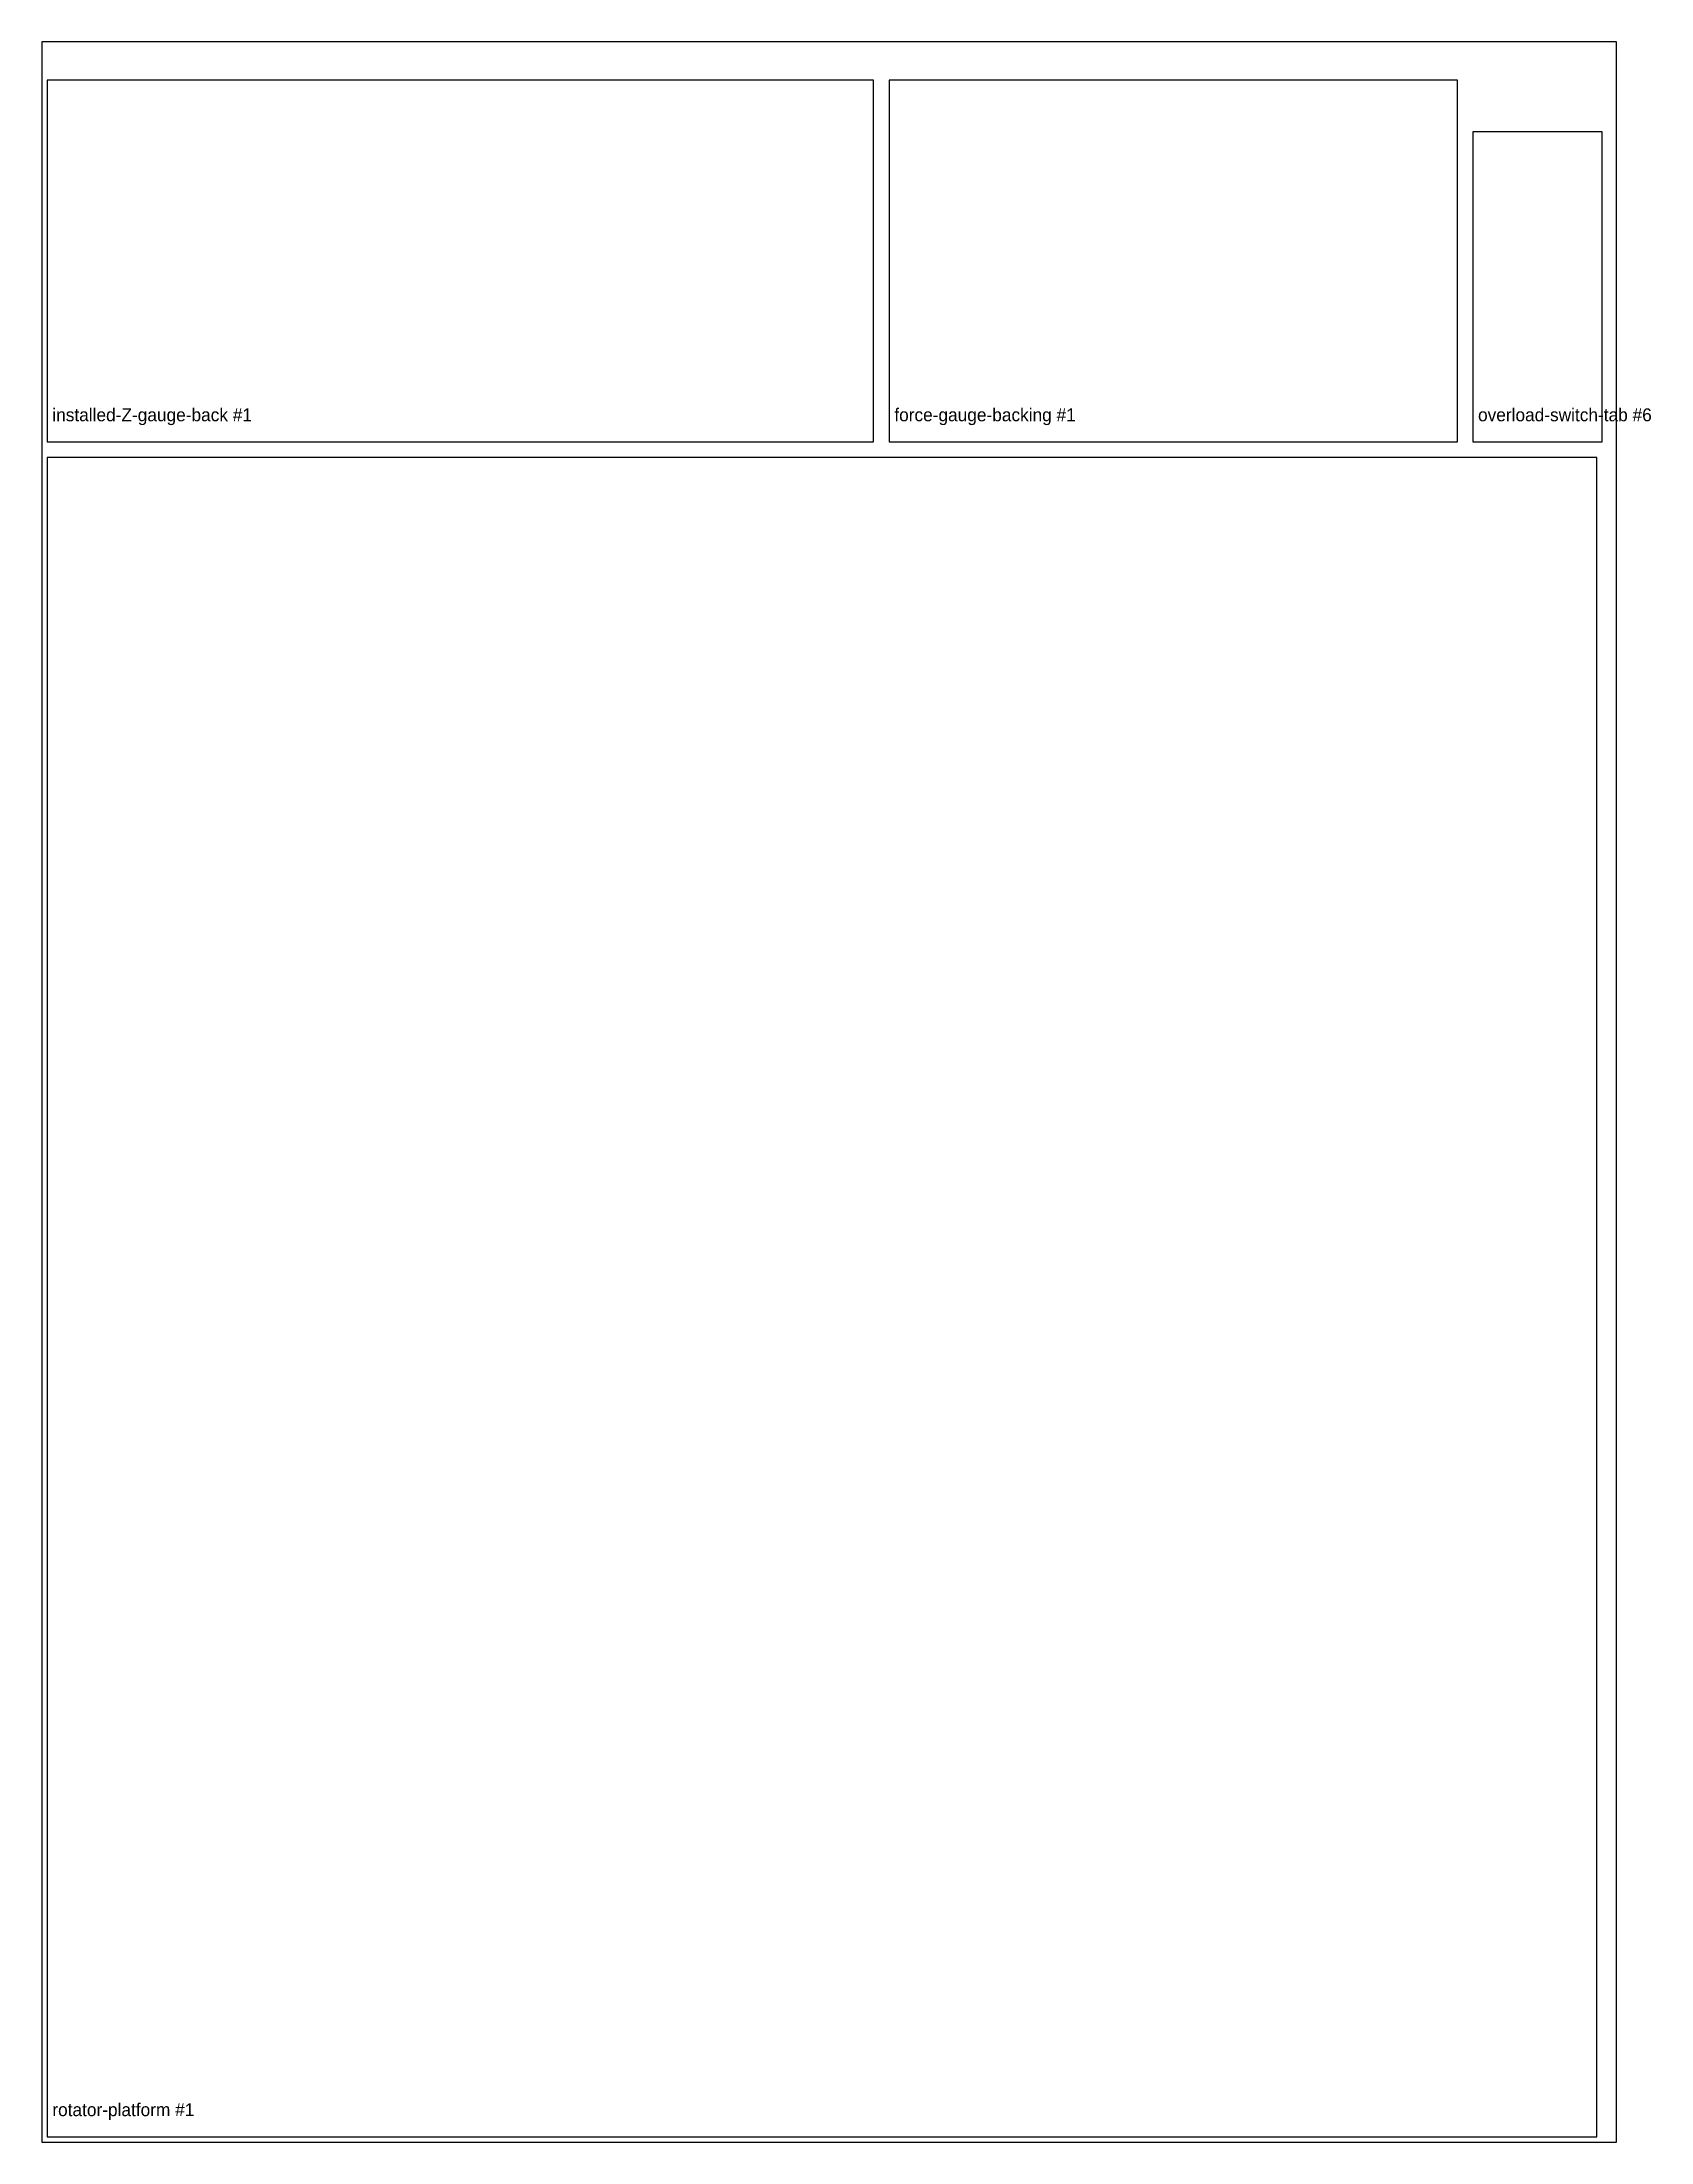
# Model space of a CAD drawing. Header units: millimetres. Extents: x 0 to 311, y 0 to 406.
import ezdxf

# ---------------------------------------------------------------- set-up
doc = ezdxf.new("R2010")
doc.units = ezdxf.units.MM

msp = doc.modelspace()

# ---------------------------------------------------------------- linework, layer by layer
for points in [[(0, 0), (304.8, 0), (304.8, 406.4), (0, 406.4)], [(1, 329), (161, 329), (161, 399), (1, 399)], [(164, 329), (274, 329), (274, 399), (164, 399)], [(277, 329), (302, 329), (302, 389), (277, 389)], [(1, 1), (301, 1), (301, 326), (1, 326)]]:
    msp.add_lwpolyline(points, close=True)

# ---------------------------------------------------------------- texts
for s, p in [('installed-Z-gauge-back #1', (2, 333)), ('force-gauge-backing #1', (165, 333)), ('overload-switch-tab #6', (278, 333)), ('rotator-platform #1', (2, 5))]:
    msp.add_text(s, height=2.5).set_placement(p)

doc.saveas('drawing.dxf')
